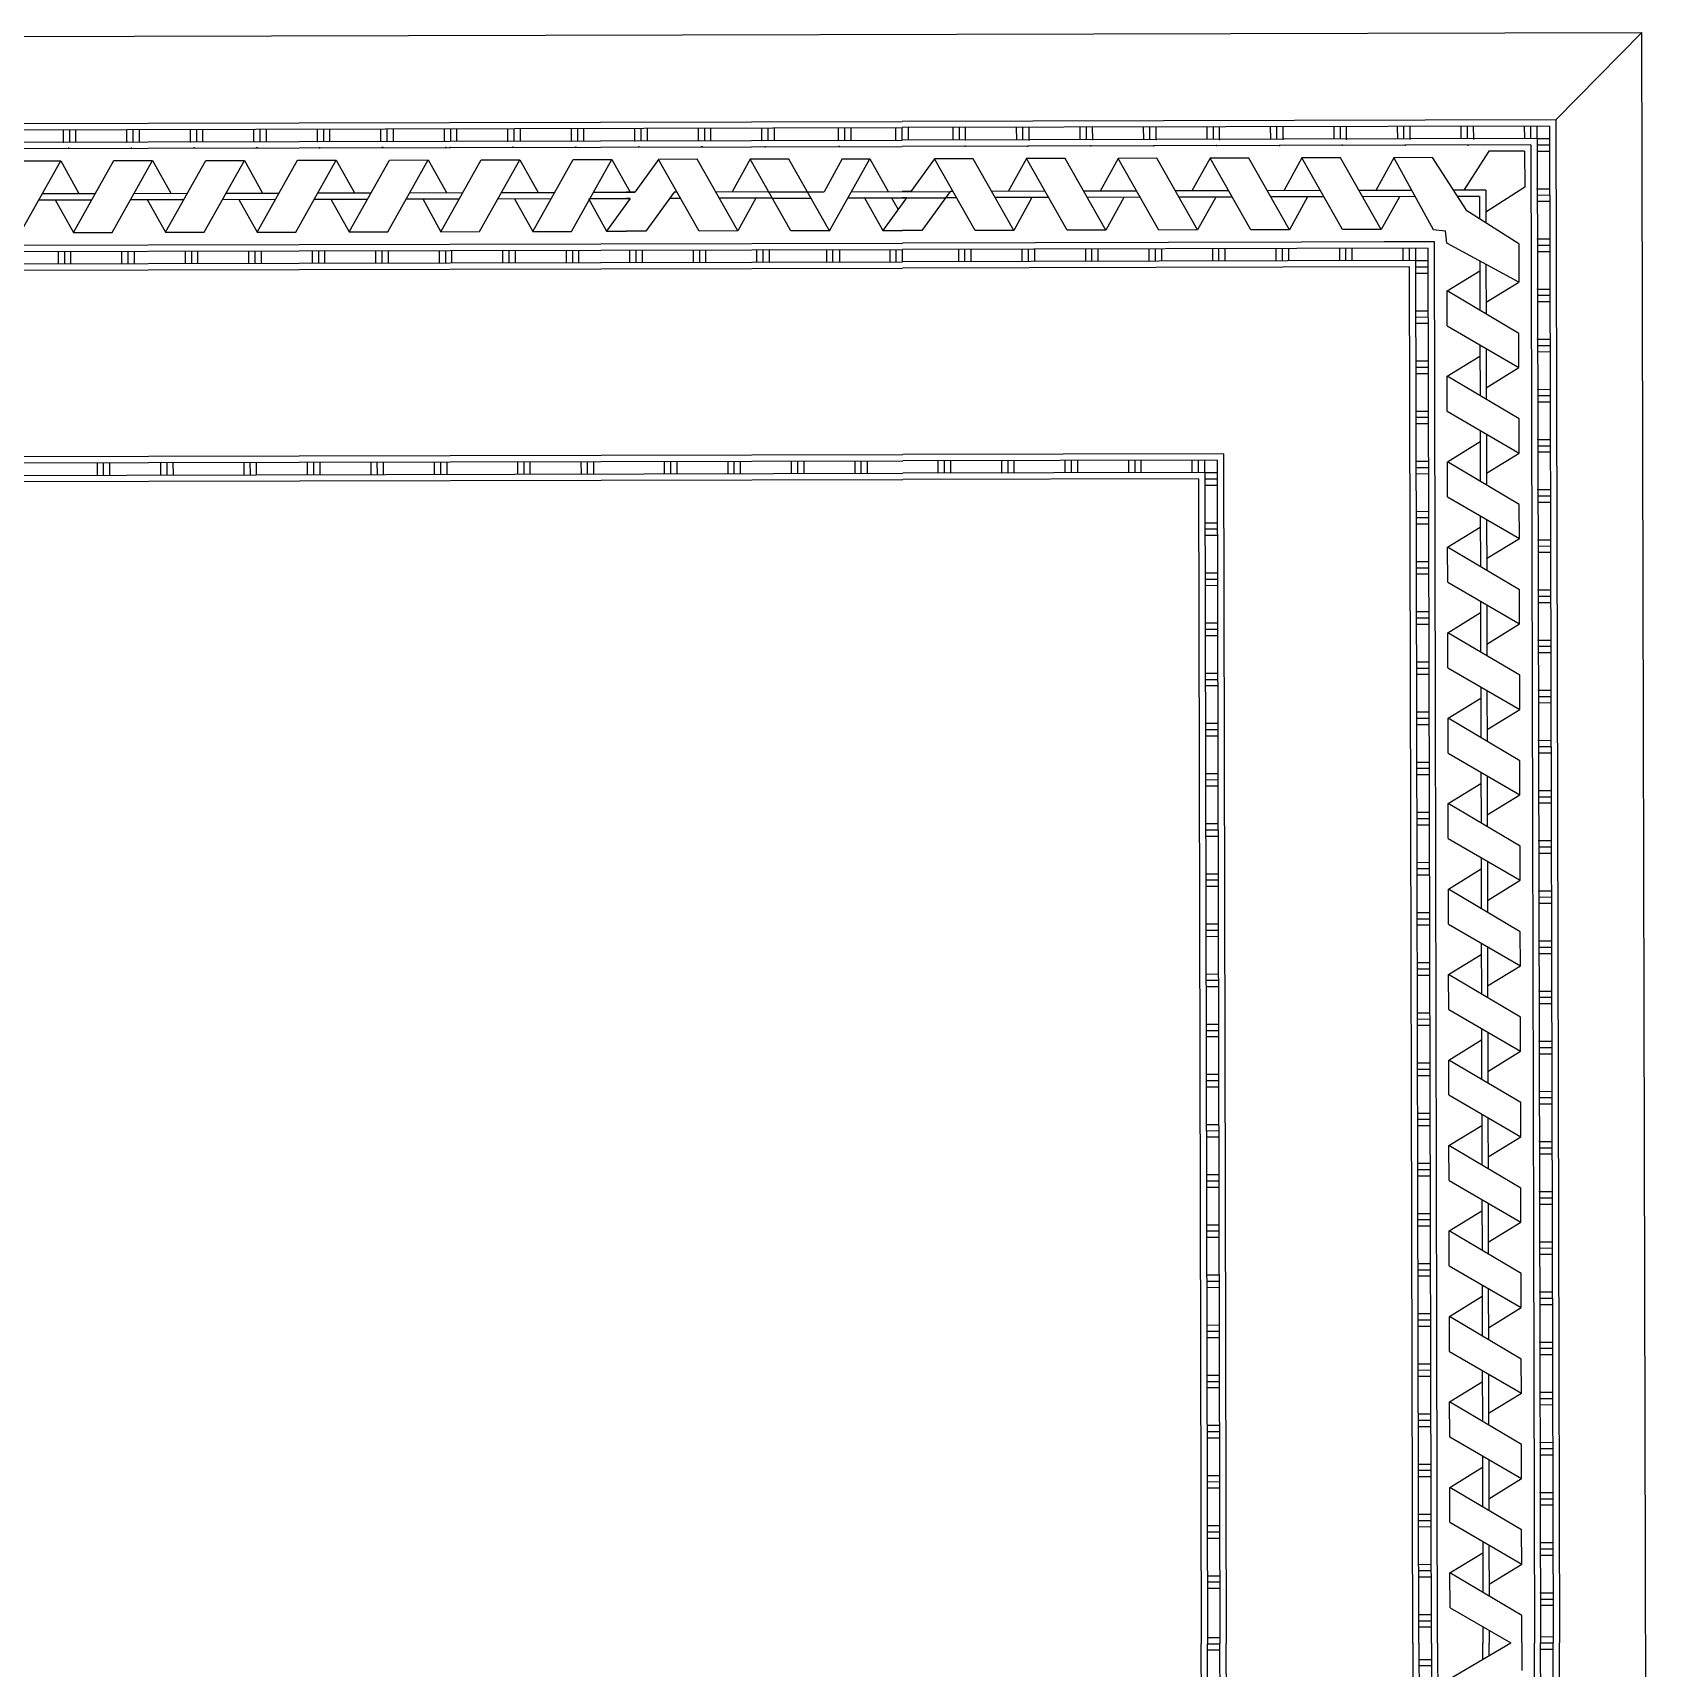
# Model space of a CAD drawing. Header units: millimetres. Extents: x -17017 to 2697, y 1903 to 18260.
# Drawn here: x -17002.2172 to -17002.0862, y 18221.9575 to 18222.0901 of the extents above; entities that cross this region are included whole.
import ezdxf

# ---------------------------------------------------------------- set-up
doc = ezdxf.new("R2010")
doc.units = ezdxf.units.MM
doc.layers.add('furn', color=7, linetype='Continuous')

# ---------------------------------------------------------------- blocks, each defined once
blk = doc.blocks.new('A$C3D9F6429')
at = {"layer": 'furn'}
for p, q in [((0, 1.30495), (0, 0)), ((0.03493, 1.2697), (0.03493, 0.65248)), ((0.03746, 1.26717), (0.03746, 0.65248)), ((0.04252, 1.2621), (0.04252, 0.65248)), ((0.04505, 1.25957), (0.04505, 0.65248)), ((0.08426, 0.65248), (0.08426, 1.22036)), ((0.08679, 0.65248), (0.08679, 1.21783)), ((0.09185, 0.65248), (0.09185, 1.21277)), ((0.09438, 0.65248), (0.09438, 1.21024)), ((0.16995, 1.13467), (0.16995, 0.65248)), ((0.17248, 1.13214), (0.17248, 0.65248)), ((0.17754, 1.12708), (0.17754, 0.65248)), ((0.18007, 1.12455), (0.18007, 0.65248)), ((0.05011, 0.65248), (0.05011, 0.66364)), ((0.0792, 0.6668), (0.05465, 0.65248)), ((0.06339, 0.65757), (0.06339, 0.65248)), ((0.06592, 0.65905), (0.06592, 0.65248)), ((0.09185, 0.66158), (0.08679, 0.66158)), ((0.09185, 0.65905), (0.08679, 0.65905)), ((0.03493, 0.03526), (0.03493, 0.65248)), ((0.04252, 0.65501), (0.03746, 0.65501)), ((0.03746, 0.03779), (0.03746, 0.65248)), ((0.04252, 0.65248), (0.03746, 0.65248)), ((0.04252, 0.65248), (0.03746, 0.65248)), ((0.04252, 0.64995), (0.03746, 0.64995)), ((0.04252, 0.04285), (0.04252, 0.65248)), ((0.04505, 0.04538), (0.04505, 0.65248)), ((0.05011, 0.65248), (0.05011, 0.64131)), ((0.0792, 0.63815), (0.05465, 0.65248)), ((0.06339, 0.64738), (0.06339, 0.65248)), ((0.06592, 0.6459), (0.06592, 0.65248)), ((0.08426, 0.65248), (0.08426, 0.08459)), ((0.08679, 0.65248), (0.08679, 0.08712)), ((0.09185, 0.65248), (0.09185, 0.09218)), ((0.09438, 0.65248), (0.09438, 0.09471)), ((0.16995, 0.17028), (0.16995, 0.65248)), ((0.17754, 0.65501), (0.17248, 0.65501)), ((0.17248, 0.17281), (0.17248, 0.65248)), ((0.17754, 0.65248), (0.17248, 0.65248)), ((0.17754, 0.65248), (0.17248, 0.65248)), ((0.17754, 0.64995), (0.17248, 0.64995)), ((0.17754, 0.17787), (0.17754, 0.65248)), ((0.18007, 0.1804), (0.18007, 0.65248)), ((0.09185, 0.64591), (0.08679, 0.64591)), ((0.09185, 0.64338), (0.08679, 0.64338)), ((0.04252, 0.63722), (0.03746, 0.63722)), ((0.05011, 0.64131), (0.0792, 0.62398)), ((0.0792, 0.63815), (0.0792, 0.62398)), ((0.09185, 0.64084), (0.08679, 0.64084)), ((0.04252, 0.63469), (0.03746, 0.63469)), ((0.04252, 0.63216), (0.03746, 0.63216)), ((0.06339, 0.61274), (0.06339, 0.6334)), ((0.06592, 0.61127), (0.06592, 0.63189)), ((0.17754, 0.62999), (0.17248, 0.62999)), ((0.06339, 0.62862), (0.05011, 0.62049)), ((0.0792, 0.62398), (0.06592, 0.61585)), ((0.09185, 0.62558), (0.08679, 0.62558)), ((0.17754, 0.62746), (0.17248, 0.62746)), ((0.17754, 0.62493), (0.17248, 0.62493)), ((0.04252, 0.61689), (0.03746, 0.61689)), ((0.05011, 0.62049), (0.05011, 0.60667)), ((0.0792, 0.60352), (0.05011, 0.62049)), ((0.09185, 0.62305), (0.08679, 0.62305)), ((0.09185, 0.62052), (0.08679, 0.62052)), ((0.04252, 0.61436), (0.03746, 0.61436)), ((0.04252, 0.61183), (0.03746, 0.61183)), ((0.05011, 0.60667), (0.0792, 0.58934)), ((0.0792, 0.60352), (0.0792, 0.58934)), ((0.09185, 0.60526), (0.08679, 0.60526)), ((0.17754, 0.60967), (0.17248, 0.60967)), ((0.17754, 0.60714), (0.17248, 0.60714)), ((0.17754, 0.60461), (0.17248, 0.60461)), ((0.04252, 0.59657), (0.03746, 0.59657)), ((0.06339, 0.57811), (0.06339, 0.59876)), ((0.06592, 0.57663), (0.06592, 0.59725)), ((0.09185, 0.60273), (0.08679, 0.60273)), ((0.09185, 0.6002), (0.08679, 0.6002)), ((0.04252, 0.59404), (0.03746, 0.59404)), ((0.04252, 0.59151), (0.03746, 0.59151)), ((0.06339, 0.59399), (0.05011, 0.58586)), ((0.05011, 0.58586), (0.05011, 0.57204)), ((0.0792, 0.56888), (0.05011, 0.58586)), ((0.0792, 0.58934), (0.06592, 0.58121)), ((0.09185, 0.58494), (0.08679, 0.58494)), ((0.17754, 0.58935), (0.17248, 0.58935)), ((0.17754, 0.58682), (0.17248, 0.58682)), ((0.17754, 0.58429), (0.17248, 0.58429)), ((0.09185, 0.58241), (0.08679, 0.58241)), ((0.09185, 0.57988), (0.08679, 0.57988)), ((0.04252, 0.57625), (0.03746, 0.57625)), ((0.04252, 0.57372), (0.03746, 0.57372)), ((0.04252, 0.57119), (0.03746, 0.57119)), ((0.05011, 0.57204), (0.0792, 0.55471)), ((0.06339, 0.54347), (0.06339, 0.56413)), ((0.0792, 0.56888), (0.0792, 0.55471)), ((0.09185, 0.56462), (0.08679, 0.56462)), ((0.09185, 0.56462), (0.08679, 0.56462)), ((0.17754, 0.56903), (0.17248, 0.56903)), ((0.17754, 0.5665), (0.17248, 0.5665)), ((0.17754, 0.56397), (0.17248, 0.56397)), ((0.06339, 0.55935), (0.05011, 0.55122)), ((0.06592, 0.542), (0.06592, 0.56262)), ((0.09185, 0.56209), (0.08679, 0.56209)), ((0.09185, 0.56209), (0.08679, 0.56209)), ((0.09185, 0.55956), (0.08679, 0.55956)), ((0.09185, 0.55956), (0.08679, 0.55956)), ((0.04252, 0.55593), (0.03746, 0.55593)), ((0.04252, 0.5534), (0.03746, 0.5534)), ((0.04252, 0.55087), (0.03746, 0.55087)), ((0.05011, 0.55122), (0.05011, 0.5374)), ((0.0792, 0.53425), (0.05011, 0.55122)), ((0.0792, 0.55471), (0.06592, 0.54658)), ((0.09185, 0.5443), (0.08679, 0.5443)), ((0.17754, 0.54871), (0.17248, 0.54871)), ((0.17754, 0.54618), (0.17248, 0.54618)), ((0.17754, 0.54365), (0.17248, 0.54365)), ((0.05011, 0.5374), (0.0792, 0.52007)), ((0.09185, 0.54177), (0.08679, 0.54177)), ((0.09185, 0.53924), (0.08679, 0.53924)), ((0.04252, 0.53561), (0.03746, 0.53561)), ((0.04252, 0.53308), (0.03746, 0.53308)), ((0.04252, 0.53055), (0.03746, 0.53055)), ((0.0792, 0.53425), (0.0792, 0.52007)), ((0.06339, 0.52471), (0.05011, 0.51659)), ((0.06339, 0.50884), (0.06339, 0.52949)), ((0.06592, 0.50736), (0.06592, 0.52798)), ((0.09185, 0.52398), (0.08679, 0.52398)), ((0.17754, 0.52839), (0.17248, 0.52839)), ((0.17754, 0.52586), (0.17248, 0.52586)), ((0.0792, 0.52007), (0.06592, 0.51194)), ((0.09185, 0.52145), (0.08679, 0.52145)), ((0.09185, 0.51892), (0.08679, 0.51892)), ((0.17754, 0.52333), (0.17248, 0.52333)), ((0.04252, 0.51529), (0.03746, 0.51529)), ((0.04252, 0.51276), (0.03746, 0.51276)), ((0.05011, 0.51659), (0.05011, 0.50277)), ((0.0792, 0.49961), (0.05011, 0.51659)), ((0.04252, 0.51023), (0.03746, 0.51023)), ((0.17754, 0.50807), (0.17248, 0.50807)), ((0.17754, 0.50554), (0.17248, 0.50554)), ((0.05011, 0.50277), (0.0792, 0.48544)), ((0.0792, 0.49961), (0.0792, 0.48544)), ((0.09185, 0.50366), (0.08679, 0.50366)), ((0.09185, 0.50113), (0.08679, 0.50113)), ((0.09185, 0.4986), (0.08679, 0.4986)), ((0.17754, 0.50301), (0.17248, 0.50301)), ((0.04252, 0.49497), (0.03746, 0.49497)), ((0.04252, 0.49244), (0.03746, 0.49244)), ((0.06339, 0.4742), (0.06339, 0.49486)), ((0.06592, 0.47273), (0.06592, 0.49335)), ((0.04252, 0.48991), (0.03746, 0.48991)), ((0.06339, 0.49008), (0.05011, 0.48195)), ((0.0792, 0.48544), (0.06592, 0.47731)), ((0.17754, 0.48775), (0.17248, 0.48775)), ((0.17754, 0.48522), (0.17248, 0.48522)), ((0.05011, 0.48195), (0.05011, 0.46813)), ((0.0792, 0.46498), (0.05011, 0.48195)), ((0.09185, 0.48334), (0.08679, 0.48334)), ((0.09185, 0.48081), (0.08679, 0.48081)), ((0.09185, 0.47828), (0.08679, 0.47828)), ((0.17754, 0.48269), (0.17248, 0.48269)), ((0.04252, 0.47465), (0.03746, 0.47465)), ((0.04252, 0.47212), (0.03746, 0.47212)), ((0.04252, 0.46959), (0.03746, 0.46959)), ((0.05011, 0.46813), (0.0792, 0.4508)), ((0.0792, 0.46498), (0.0792, 0.4508)), ((0.17754, 0.46742), (0.17248, 0.46742)), ((0.17754, 0.46489), (0.17248, 0.46489)), ((0.06339, 0.43957), (0.06339, 0.46022)), ((0.06592, 0.43809), (0.06592, 0.45871)), ((0.09185, 0.46302), (0.08679, 0.46302)), ((0.09185, 0.46049), (0.08679, 0.46049)), ((0.09185, 0.45796), (0.08679, 0.45796)), ((0.17754, 0.46236), (0.17248, 0.46236)), ((0.04252, 0.45433), (0.03746, 0.45433)), ((0.04252, 0.4518), (0.03746, 0.4518)), ((0.06339, 0.45544), (0.05011, 0.44732)), ((0.0792, 0.4508), (0.06592, 0.44267)), ((0.04252, 0.44927), (0.03746, 0.44927)), ((0.05011, 0.44732), (0.05011, 0.4335)), ((0.0792, 0.43034), (0.05011, 0.44732)), ((0.17754, 0.4471), (0.17248, 0.4471)), ((0.17754, 0.44457), (0.17248, 0.44457)), ((0.09185, 0.4427), (0.08679, 0.4427)), ((0.09185, 0.44017), (0.08679, 0.44017)), ((0.09185, 0.43764), (0.08679, 0.43764)), ((0.17754, 0.44204), (0.17248, 0.44204)), ((0.04252, 0.43401), (0.03746, 0.43401)), ((0.04252, 0.43148), (0.03746, 0.43148)), ((0.05011, 0.4335), (0.0792, 0.41617)), ((0.04252, 0.42895), (0.03746, 0.42895)), ((0.06339, 0.40493), (0.06339, 0.42559)), ((0.0792, 0.43034), (0.0792, 0.41617)), ((0.17754, 0.42678), (0.17248, 0.42678)), ((0.17754, 0.42678), (0.17248, 0.42678)), ((0.17754, 0.42678), (0.17248, 0.42678)), ((0.17754, 0.42425), (0.17248, 0.42425)), ((0.17754, 0.42425), (0.17248, 0.42425)), ((0.17754, 0.42425), (0.17248, 0.42425)), ((0.06339, 0.42081), (0.05011, 0.41268)), ((0.06592, 0.40346), (0.06592, 0.42408)), ((0.09185, 0.42238), (0.08679, 0.42238)), ((0.09185, 0.41984), (0.08679, 0.41984)), ((0.17754, 0.42172), (0.17248, 0.42172)), ((0.17754, 0.42172), (0.17248, 0.42172)), ((0.17754, 0.42172), (0.17248, 0.42172)), ((0.04252, 0.41369), (0.03746, 0.41369)), ((0.04252, 0.41116), (0.03746, 0.41116)), ((0.05011, 0.41268), (0.05011, 0.39886)), ((0.0792, 0.39571), (0.05011, 0.41268)), ((0.0792, 0.41617), (0.06592, 0.40804)), ((0.09185, 0.41731), (0.08679, 0.41731)), ((0.04252, 0.40862), (0.03746, 0.40862)), ((0.17754, 0.40646), (0.17248, 0.40646)), ((0.05011, 0.39886), (0.0792, 0.38153)), ((0.09185, 0.40205), (0.08679, 0.40205)), ((0.09185, 0.39952), (0.08679, 0.39952)), ((0.17754, 0.40393), (0.17248, 0.40393)), ((0.17754, 0.4014), (0.17248, 0.4014)), ((0.04252, 0.39336), (0.03746, 0.39336)), ((0.0792, 0.39571), (0.0792, 0.38153)), ((0.09185, 0.39699), (0.08679, 0.39699)), ((0.04252, 0.39083), (0.03746, 0.39083)), ((0.04252, 0.3883), (0.03746, 0.3883)), ((0.06339, 0.38617), (0.05011, 0.37805)), ((0.06339, 0.3703), (0.06339, 0.39095)), ((0.06592, 0.36882), (0.06592, 0.38944)), ((0.17754, 0.38614), (0.17248, 0.38614)), ((0.05011, 0.37805), (0.05011, 0.36423)), ((0.0792, 0.36107), (0.05011, 0.37805)), ((0.0792, 0.38153), (0.06592, 0.3734)), ((0.09185, 0.38173), (0.08679, 0.38173)), ((0.09185, 0.3792), (0.08679, 0.3792)), ((0.17754, 0.38361), (0.17248, 0.38361)), ((0.17754, 0.38108), (0.17248, 0.38108)), ((0.04252, 0.37304), (0.03746, 0.37304)), ((0.09185, 0.37667), (0.08679, 0.37667)), ((0.04252, 0.37051), (0.03746, 0.37051)), ((0.04252, 0.36798), (0.03746, 0.36798)), ((0.17754, 0.36582), (0.17248, 0.36582)), ((0.05011, 0.36423), (0.0792, 0.3469)), ((0.0792, 0.36107), (0.0792, 0.3469)), ((0.09185, 0.36141), (0.08679, 0.36141)), ((0.09185, 0.35888), (0.08679, 0.35888)), ((0.17754, 0.36329), (0.17248, 0.36329)), ((0.17754, 0.36076), (0.17248, 0.36076)), ((0.04252, 0.35272), (0.03746, 0.35272)), ((0.06339, 0.35154), (0.05011, 0.34341)), ((0.06339, 0.33566), (0.06339, 0.35632)), ((0.06592, 0.33419), (0.06592, 0.35481)), ((0.09185, 0.35635), (0.08679, 0.35635)), ((0.04252, 0.35019), (0.03746, 0.35019)), ((0.04252, 0.34766), (0.03746, 0.34766)), ((0.0792, 0.3469), (0.06592, 0.33877)), ((0.17754, 0.3455), (0.17248, 0.3455)), ((0.05011, 0.34341), (0.05011, 0.32959)), ((0.0792, 0.32644), (0.05011, 0.34341)), ((0.09185, 0.34109), (0.08679, 0.34109)), ((0.09185, 0.34109), (0.08679, 0.34109)), ((0.09185, 0.34109), (0.08679, 0.34109)), ((0.09185, 0.33856), (0.08679, 0.33856)), ((0.09185, 0.33856), (0.08679, 0.33856)), ((0.09185, 0.33856), (0.08679, 0.33856)), ((0.17754, 0.34297), (0.17248, 0.34297)), ((0.17754, 0.34044), (0.17248, 0.34044)), ((0.04252, 0.3324), (0.03746, 0.3324)), ((0.09185, 0.33603), (0.08679, 0.33603)), ((0.09185, 0.33603), (0.08679, 0.33603)), ((0.09185, 0.33603), (0.08679, 0.33603)), ((0.04252, 0.32987), (0.03746, 0.32987)), ((0.04252, 0.32734), (0.03746, 0.32734)), ((0.05011, 0.32959), (0.0792, 0.31226)), ((0.0792, 0.32644), (0.0792, 0.31226)), ((0.17754, 0.32518), (0.17248, 0.32518)), ((0.06339, 0.30103), (0.06339, 0.32168)), ((0.06592, 0.29955), (0.06592, 0.32017)), ((0.09185, 0.32077), (0.08679, 0.32077)), ((0.09185, 0.31824), (0.08679, 0.31824)), ((0.17754, 0.32265), (0.17248, 0.32265)), ((0.17754, 0.32012), (0.17248, 0.32012)), ((0.04252, 0.31208), (0.03746, 0.31208)), ((0.06339, 0.3169), (0.05011, 0.30878)), ((0.0792, 0.31226), (0.06592, 0.30413)), ((0.09185, 0.31571), (0.08679, 0.31571)), ((0.04252, 0.30955), (0.03746, 0.30955)), ((0.04252, 0.30702), (0.03746, 0.30702)), ((0.05011, 0.30878), (0.05011, 0.29496)), ((0.0792, 0.2918), (0.05011, 0.30878)), ((0.09185, 0.30045), (0.08679, 0.30045)), ((0.17754, 0.30486), (0.17248, 0.30486)), ((0.17754, 0.30486), (0.17248, 0.30486)), ((0.17754, 0.30233), (0.17248, 0.30233)), ((0.17754, 0.30233), (0.17248, 0.30233)), ((0.17754, 0.2998), (0.17248, 0.2998)), ((0.17754, 0.2998), (0.17248, 0.2998)), ((0.04252, 0.29176), (0.03746, 0.29176)), ((0.05011, 0.29496), (0.0792, 0.27763)), ((0.0792, 0.2918), (0.0792, 0.27763)), ((0.09185, 0.29792), (0.08679, 0.29792)), ((0.09185, 0.29539), (0.08679, 0.29539)), ((0.04252, 0.28923), (0.03746, 0.28923)), ((0.04252, 0.2867), (0.03746, 0.2867)), ((0.06339, 0.26639), (0.06339, 0.28705)), ((0.06592, 0.26492), (0.06592, 0.28554)), ((0.06339, 0.28227), (0.05011, 0.27414)), ((0.09185, 0.28013), (0.08679, 0.28013)), ((0.17754, 0.28454), (0.17248, 0.28454)), ((0.17754, 0.28201), (0.17248, 0.28201)), ((0.17754, 0.27948), (0.17248, 0.27948)), ((0.05011, 0.27414), (0.05011, 0.26032)), ((0.0792, 0.25717), (0.05011, 0.27414)), ((0.0792, 0.27763), (0.06592, 0.2695)), ((0.09185, 0.2776), (0.08679, 0.2776)), ((0.09185, 0.27507), (0.08679, 0.27507)), ((0.04252, 0.27144), (0.03746, 0.27144)), ((0.04252, 0.26891), (0.03746, 0.26891)), ((0.04252, 0.26638), (0.03746, 0.26638)), ((0.05011, 0.26032), (0.0792, 0.24299)), ((0.09185, 0.25981), (0.08679, 0.25981)), ((0.17754, 0.26422), (0.17248, 0.26422)), ((0.17754, 0.26169), (0.17248, 0.26169)), ((0.17754, 0.25915), (0.17248, 0.25915)), ((0.06339, 0.23176), (0.06339, 0.25241)), ((0.0792, 0.25717), (0.0792, 0.24299)), ((0.09185, 0.25728), (0.08679, 0.25728)), ((0.09185, 0.25475), (0.08679, 0.25475)), ((0.04252, 0.25112), (0.03746, 0.25112)), ((0.04252, 0.24859), (0.03746, 0.24859)), ((0.04252, 0.24606), (0.03746, 0.24606)), ((0.06339, 0.24763), (0.05011, 0.23951)), ((0.06592, 0.23028), (0.06592, 0.2509)), ((0.05011, 0.23951), (0.05011, 0.22569)), ((0.0792, 0.22253), (0.05011, 0.23951)), ((0.0792, 0.24299), (0.06592, 0.23486)), ((0.09185, 0.23949), (0.08679, 0.23949)), ((0.17754, 0.24389), (0.17248, 0.24389)), ((0.17754, 0.24136), (0.17248, 0.24136)), ((0.17754, 0.23883), (0.17248, 0.23883)), ((0.09185, 0.23696), (0.08679, 0.23696)), ((0.09185, 0.23443), (0.08679, 0.23443)), ((0.04252, 0.2308), (0.03746, 0.2308)), ((0.04252, 0.22827), (0.03746, 0.22827)), ((0.04252, 0.22574), (0.03746, 0.22574)), ((0.05011, 0.22569), (0.0792, 0.20835)), ((0.0792, 0.22253), (0.0792, 0.20835)), ((0.09185, 0.21917), (0.08679, 0.21917)), ((0.09185, 0.21917), (0.08679, 0.21917)), ((0.17754, 0.22357), (0.17248, 0.22357)), ((0.17754, 0.22104), (0.17248, 0.22104)), ((0.06339, 0.213), (0.05011, 0.20487)), ((0.06339, 0.19712), (0.06339, 0.21777)), ((0.06592, 0.19564), (0.06592, 0.21627)), ((0.09185, 0.21664), (0.08679, 0.21664)), ((0.09185, 0.21664), (0.08679, 0.21664)), ((0.09185, 0.21411), (0.08679, 0.21411)), ((0.09185, 0.21411), (0.08679, 0.21411)), ((0.17754, 0.21851), (0.17248, 0.21851)), ((0.04252, 0.21048), (0.03746, 0.21048)), ((0.04252, 0.20795), (0.03746, 0.20795)), ((0.0792, 0.20835), (0.06592, 0.20023)), ((0.04252, 0.20542), (0.03746, 0.20542)), ((0.05011, 0.20487), (0.05011, 0.19105)), ((0.0792, 0.1879), (0.05011, 0.20487)), ((0.17754, 0.20325), (0.17248, 0.20325)), ((0.17754, 0.20072), (0.17248, 0.20072)), ((0.09185, 0.19884), (0.08679, 0.19884)), ((0.09185, 0.19631), (0.08679, 0.19631)), ((0.09185, 0.19378), (0.08679, 0.19378)), ((0.17754, 0.19819), (0.17248, 0.19819)), ((0.04252, 0.19016), (0.03746, 0.19016)), ((0.04252, 0.18762), (0.03746, 0.18762)), ((0.05011, 0.19105), (0.0792, 0.17372)), ((0.0792, 0.1879), (0.0792, 0.17372)), ((0.04252, 0.18509), (0.03746, 0.18509)), ((0.06339, 0.16249), (0.06339, 0.18314)), ((0.06592, 0.16101), (0.06592, 0.18163)), ((0.17754, 0.18293), (0.17248, 0.18293)), ((0.17754, 0.1804), (0.17248, 0.1804)), ((0.18007, 0.1804), (0.29988, 0.1804)), ((1.11993, 0.1804), (0.29988, 0.1804)), ((0.06339, 0.17836), (0.05011, 0.17024)), ((0.0792, 0.17372), (0.06592, 0.16559)), ((0.09185, 0.17852), (0.08679, 0.17852)), ((0.09185, 0.17599), (0.08679, 0.17599)), ((0.09185, 0.17346), (0.08679, 0.17346)), ((0.17754, 0.17787), (0.17248, 0.17787)), ((0.17248, 0.17281), (0.29988, 0.17281)), ((0.17754, 0.17787), (0.17754, 0.17281)), ((0.17754, 0.17787), (0.29988, 0.17787)), ((0.18007, 0.17787), (0.18007, 0.17281)), ((0.1826, 0.17787), (0.1826, 0.17281)), ((0.20328, 0.17787), (0.20328, 0.17281)), ((0.20581, 0.17787), (0.20581, 0.17281)), ((0.20834, 0.17787), (0.20834, 0.17281)), ((0.22901, 0.17787), (0.22901, 0.17281)), ((0.23154, 0.17787), (0.23154, 0.17281)), ((0.23407, 0.17787), (0.23407, 0.17281)), ((0.25475, 0.17787), (0.25475, 0.17281)), ((0.25728, 0.17787), (0.25728, 0.17281)), ((0.25981, 0.17787), (0.25981, 0.17281)), ((0.28049, 0.17787), (0.28049, 0.17281)), ((0.28302, 0.17787), (0.28302, 0.17281)), ((0.28555, 0.17787), (0.28555, 0.17281)), ((1.12246, 0.17787), (0.29988, 0.17787)), ((1.12752, 0.17281), (0.29988, 0.17281)), ((0.31422, 0.17787), (0.31422, 0.17281)), ((0.31675, 0.17787), (0.31675, 0.17281)), ((0.31928, 0.17787), (0.31928, 0.17281)), ((0.33996, 0.17787), (0.33996, 0.17281)), ((0.34249, 0.17787), (0.34249, 0.17281)), ((0.34502, 0.17787), (0.34502, 0.17281)), ((0.36569, 0.17787), (0.36569, 0.17281)), ((0.36822, 0.17787), (0.36822, 0.17281)), ((0.37075, 0.17787), (0.37075, 0.17281)), ((0.39143, 0.17787), (0.39143, 0.17281)), ((0.39396, 0.17787), (0.39396, 0.17281)), ((0.39649, 0.17787), (0.39649, 0.17281)), ((0.42516, 0.17787), (0.42516, 0.17281)), ((0.42516, 0.17787), (0.42516, 0.17281)), ((0.42769, 0.17787), (0.42769, 0.17281)), ((0.42769, 0.17787), (0.42769, 0.17281)), ((0.43022, 0.17787), (0.43022, 0.17281)), ((0.43022, 0.17787), (0.43022, 0.17281)), ((0.4509, 0.17787), (0.4509, 0.17281)), ((0.45343, 0.17787), (0.45343, 0.17281)), ((0.45596, 0.17787), (0.45596, 0.17281)), ((0.48463, 0.17787), (0.48463, 0.17281)), ((0.48716, 0.17787), (0.48716, 0.17281)), ((0.48969, 0.17787), (0.48969, 0.17281)), ((0.51037, 0.17787), (0.51037, 0.17281)), ((0.5129, 0.17787), (0.5129, 0.17281)), ((0.51543, 0.17787), (0.51543, 0.17281)), ((0.53611, 0.17787), (0.53611, 0.17281)), ((0.53864, 0.17787), (0.53864, 0.17281)), ((0.54117, 0.17787), (0.54117, 0.17281)), ((0.56184, 0.17787), (0.56184, 0.17281)), ((0.56437, 0.17787), (0.56437, 0.17281)), ((0.5669, 0.17787), (0.5669, 0.17281)), ((0.59558, 0.17787), (0.59558, 0.17281)), ((0.59558, 0.17787), (0.59558, 0.17281)), ((0.59558, 0.17787), (0.59558, 0.17281)), ((0.59811, 0.17787), (0.59811, 0.17281)), ((0.59811, 0.17787), (0.59811, 0.17281)), ((0.59811, 0.17787), (0.59811, 0.17281)), ((0.60064, 0.17787), (0.60064, 0.17281)), ((0.60064, 0.17787), (0.60064, 0.17281)), ((0.60064, 0.17787), (0.60064, 0.17281)), ((0.62131, 0.17787), (0.62131, 0.17281)), ((0.62384, 0.17787), (0.62384, 0.17281)), ((0.62637, 0.17787), (0.62637, 0.17281)), ((0.04252, 0.16983), (0.03746, 0.16983)), ((0.04252, 0.1673), (0.03746, 0.1673)), ((0.05011, 0.17024), (0.05011, 0.15642)), ((0.0792, 0.15326), (0.05011, 0.17024)), ((0.16995, 0.17028), (0.29988, 0.17028)), ((1.13005, 0.17028), (0.29988, 0.17028)), ((0.04252, 0.16477), (0.03746, 0.16477)), ((0.05011, 0.15642), (0.0792, 0.13908)), ((0.0792, 0.15326), (0.0792, 0.13908)), ((0.09185, 0.1582), (0.08679, 0.1582)), ((0.09185, 0.15567), (0.08679, 0.15567)), ((0.09185, 0.15314), (0.08679, 0.15314)), ((0.04252, 0.14951), (0.03746, 0.14951)), ((0.04252, 0.14698), (0.03746, 0.14698)), ((0.06339, 0.12785), (0.06339, 0.1485)), ((0.06592, 0.12637), (0.06592, 0.147)), ((0.04252, 0.14445), (0.03746, 0.14445)), ((0.06339, 0.14373), (0.05011, 0.1356)), ((0.05011, 0.1356), (0.05011, 0.12178)), ((0.0792, 0.11863), (0.05011, 0.1356)), ((0.0792, 0.13908), (0.06592, 0.13096)), ((0.09185, 0.13788), (0.08679, 0.13788)), ((0.09185, 0.13535), (0.08679, 0.13535)), ((0.09185, 0.13282), (0.08679, 0.13282)), ((0.04252, 0.12919), (0.03746, 0.12919)), ((0.04252, 0.12666), (0.03746, 0.12666)), ((0.04252, 0.12413), (0.03746, 0.12413)), ((0.05011, 0.12178), (0.0792, 0.10445)), ((0.06339, 0.09371), (0.06339, 0.11387)), ((0.0792, 0.11863), (0.0792, 0.10445)), ((0.09185, 0.11756), (0.08679, 0.11756)), ((0.09185, 0.11503), (0.08679, 0.11503)), ((0.04252, 0.10887), (0.03746, 0.10887)), ((0.04252, 0.10634), (0.03746, 0.10634)), ((0.06339, 0.10909), (0.05011, 0.10097)), ((0.06592, 0.09232), (0.06592, 0.11236)), ((0.09185, 0.1125), (0.08679, 0.1125)), ((0.04252, 0.10381), (0.03746, 0.10381)), ((0.05011, 0.08546), (0.05011, 0.10097)), ((0.05011, 0.10097), (0.0792, 0.08506)), ((0.0792, 0.10445), (0.06592, 0.09632)), ((0.09185, 0.09724), (0.08679, 0.09724)), ((0.09185, 0.09471), (0.08679, 0.09471)), ((0.09438, 0.09471), (0.29988, 0.09471)), ((1.20562, 0.09471), (0.29988, 0.09471)), ((0.04252, 0.08855), (0.03746, 0.08855)), ((0.09185, 0.09218), (0.08679, 0.09218)), ((0.08679, 0.08712), (0.29988, 0.08712)), ((0.09185, 0.09218), (0.29988, 0.09218)), ((0.09185, 0.09218), (0.09185, 0.08712)), ((0.09438, 0.09218), (0.09438, 0.08712)), ((0.09691, 0.09218), (0.09691, 0.08712)), ((0.11759, 0.09218), (0.11759, 0.08712)), ((0.12012, 0.09218), (0.12012, 0.08712)), ((0.12265, 0.09218), (0.12265, 0.08712)), ((0.14332, 0.09218), (0.14332, 0.08712)), ((0.14585, 0.09218), (0.14585, 0.08712)), ((0.14838, 0.09218), (0.14838, 0.08712)), ((0.16906, 0.09218), (0.16906, 0.08712)), ((0.17159, 0.09218), (0.17159, 0.08712)), ((0.17412, 0.09218), (0.17412, 0.08712)), ((0.1948, 0.09218), (0.1948, 0.08712)), ((0.19733, 0.09218), (0.19733, 0.08712)), ((0.19986, 0.09218), (0.19986, 0.08712)), ((0.22053, 0.09218), (0.22053, 0.08712)), ((0.22306, 0.09218), (0.22306, 0.08712)), ((0.22559, 0.09218), (0.22559, 0.08712)), ((0.24627, 0.09218), (0.24627, 0.08712)), ((0.2488, 0.09218), (0.2488, 0.08712)), ((0.25133, 0.09218), (0.25133, 0.08712)), ((0.27201, 0.09218), (0.27201, 0.08712)), ((0.27454, 0.09218), (0.27454, 0.08712)), ((0.27707, 0.09218), (0.27707, 0.08712)), ((1.20815, 0.09218), (0.29988, 0.09218)), ((0.29988, 0.09218), (0.29988, 0.08712)), ((0.29988, 0.09218), (0.29988, 0.08712)), ((1.21321, 0.08712), (0.29988, 0.08712)), ((0.30241, 0.09218), (0.30241, 0.08712)), ((0.30241, 0.09218), (0.30241, 0.08712)), ((0.30484, 0.09218), (0.30484, 0.08712)), ((0.32523, 0.09218), (0.32523, 0.08712)), ((0.32804, 0.09218), (0.32804, 0.08712)), ((0.33057, 0.09218), (0.33057, 0.08712)), ((0.35378, 0.09218), (0.35378, 0.08712)), ((0.35631, 0.09218), (0.35631, 0.08712)), ((0.35884, 0.09218), (0.35884, 0.08712)), ((0.37952, 0.09218), (0.37952, 0.08712)), ((0.38205, 0.09218), (0.38205, 0.08712)), ((0.38458, 0.09218), (0.38458, 0.08712)), ((0.40525, 0.09218), (0.40525, 0.08712)), ((0.40778, 0.09218), (0.40778, 0.08712)), ((0.41031, 0.09218), (0.41031, 0.08712)), ((0.43099, 0.09218), (0.43099, 0.08712)), ((0.43099, 0.09218), (0.43099, 0.08712)), ((0.43352, 0.09218), (0.43352, 0.08712)), ((0.43352, 0.09218), (0.43352, 0.08712)), ((0.43605, 0.09218), (0.43605, 0.08712)), ((0.43605, 0.09218), (0.43605, 0.08712)), ((0.43605, 0.09218), (0.43605, 0.08712)), ((0.45673, 0.09218), (0.45673, 0.08712)), ((0.45926, 0.09218), (0.45926, 0.08712)), ((0.46179, 0.09218), (0.46179, 0.08712)), ((0.48246, 0.09218), (0.48246, 0.08712)), ((0.48499, 0.09218), (0.48499, 0.08712)), ((0.48752, 0.09218), (0.48752, 0.08712)), ((0.5082, 0.09218), (0.5082, 0.08712)), ((0.51073, 0.09218), (0.51073, 0.08712)), ((0.51326, 0.09218), (0.51326, 0.08712)), ((0.53394, 0.09218), (0.53394, 0.08712)), ((0.53647, 0.09218), (0.53647, 0.08712)), ((0.539, 0.09218), (0.539, 0.08712)), ((0.55967, 0.09218), (0.55967, 0.08712)), ((0.5622, 0.09218), (0.5622, 0.08712)), ((0.56473, 0.09218), (0.56473, 0.08712)), ((0.56473, 0.09218), (0.56473, 0.08712)), ((0.58541, 0.09218), (0.58541, 0.08712)), ((0.58794, 0.09218), (0.58794, 0.08712)), ((0.59047, 0.09218), (0.59047, 0.08712)), ((0.61115, 0.09218), (0.61115, 0.08712)), ((0.61115, 0.09218), (0.61115, 0.08712)), ((0.61368, 0.09218), (0.61368, 0.08712)), ((0.61368, 0.09218), (0.61368, 0.08712)), ((0.61621, 0.09218), (0.61621, 0.08712)), ((0.61621, 0.09218), (0.61621, 0.08712)), ((0.63688, 0.09218), (0.63688, 0.08712)), ((0.63941, 0.09218), (0.63941, 0.08712)), ((0.64194, 0.09218), (0.64194, 0.08712)), ((0.04252, 0.08602), (0.03746, 0.08602)), ((0.04252, 0.08349), (0.03746, 0.08349)), ((0.05011, 0.08546), (0.07143, 0.07175)), ((0.0792, 0.08506), (0.07976, 0.08009)), ((0.08473, 0.07953), (0.07976, 0.08009)), ((0.08426, 0.08459), (0.29988, 0.08459)), ((0.08426, 0.08459), (0.10465, 0.08459)), ((1.21574, 0.08459), (0.29988, 0.08459)), ((0.06339, 0.06372), (0.06339, 0.07692)), ((0.06592, 0.06625), (0.06592, 0.07529)), ((0.10063, 0.05044), (0.08473, 0.07953)), ((0.09842, 0.06625), (0.1058, 0.07953)), ((0.1058, 0.07953), (0.12146, 0.07953)), ((0.1058, 0.07953), (0.12219, 0.05044)), ((0.12146, 0.07953), (0.13786, 0.05044)), ((0.13564, 0.06625), (0.14302, 0.07953)), ((0.14302, 0.07953), (0.15869, 0.07953)), ((0.14302, 0.07953), (0.15869, 0.07953)), ((0.14302, 0.07953), (0.15942, 0.05044)), ((0.15869, 0.07953), (0.17509, 0.05044)), ((0.17287, 0.06625), (0.18025, 0.07953)), ((0.18025, 0.07953), (0.19592, 0.07953)), ((0.18025, 0.07953), (0.19665, 0.05044)), ((0.19592, 0.07953), (0.21232, 0.05044)), ((0.2101, 0.06625), (0.21748, 0.07953)), ((0.21748, 0.07953), (0.23315, 0.07953)), ((0.21748, 0.07953), (0.23388, 0.05044)), ((0.23315, 0.07953), (0.24954, 0.05044)), ((0.24733, 0.06625), (0.25471, 0.07953)), ((0.25471, 0.07953), (0.27037, 0.07953)), ((0.25471, 0.07953), (0.2711, 0.05044)), ((0.27037, 0.07953), (0.28677, 0.05044)), ((0.28049, 0.06372), (0.29193, 0.07953)), ((0.29193, 0.07953), (0.29988, 0.07953)), ((0.29822, 0.06625), (0.30784, 0.07953)), ((0.30784, 0.07953), (0.29988, 0.07953)), ((0.31521, 0.06625), (0.30784, 0.07953)), ((0.32939, 0.07953), (0.313, 0.05044)), ((0.32939, 0.07953), (0.34506, 0.07953)), ((0.32939, 0.07953), (0.34579, 0.05044)), ((0.34506, 0.07953), (0.36146, 0.05044)), ((0.35924, 0.06625), (0.36662, 0.07953)), ((0.36662, 0.07953), (0.38229, 0.07953)), ((0.36662, 0.07953), (0.38302, 0.05044)), ((0.38229, 0.07953), (0.39869, 0.05044)), ((0.3924, 0.06372), (0.40385, 0.07953)), ((0.40385, 0.07953), (0.4118, 0.07953)), ((0.41014, 0.06625), (0.41975, 0.07953)), ((0.41975, 0.07953), (0.4118, 0.07953)), ((0.43399, 0.07953), (0.41759, 0.05044)), ((0.42713, 0.06625), (0.41975, 0.07953)), ((0.44965, 0.07953), (0.43326, 0.05044)), ((0.44965, 0.07953), (0.43399, 0.07953)), ((0.45703, 0.06625), (0.44965, 0.07953)), ((0.47121, 0.07953), (0.45481, 0.05044)), ((0.48688, 0.07953), (0.47048, 0.05044)), ((0.48688, 0.07953), (0.47121, 0.07953)), ((0.49426, 0.06625), (0.48688, 0.07953)), ((0.50844, 0.07953), (0.49204, 0.05044)), ((0.52411, 0.07953), (0.50771, 0.05044)), ((0.52411, 0.07953), (0.50771, 0.05044)), ((0.52411, 0.07953), (0.50771, 0.05044)), ((0.52411, 0.07953), (0.50844, 0.07953)), ((0.52411, 0.07953), (0.50844, 0.07953)), ((0.52411, 0.07953), (0.50844, 0.07953)), ((0.52411, 0.07953), (0.50844, 0.07953)), ((0.53149, 0.06625), (0.52411, 0.07953)), ((0.54567, 0.07953), (0.52927, 0.05044)), ((0.56134, 0.07953), (0.54494, 0.05044)), ((0.56134, 0.07953), (0.54567, 0.07953)), ((0.56872, 0.06625), (0.56134, 0.07953)), ((0.5829, 0.07953), (0.5665, 0.05044)), ((0.59856, 0.07953), (0.58217, 0.05044)), ((0.59856, 0.07953), (0.5829, 0.07953)), ((0.60594, 0.06625), (0.59856, 0.07953)), ((0.62012, 0.07953), (0.60372, 0.05044)), ((0.63579, 0.07953), (0.61939, 0.05044)), ((0.63579, 0.07953), (0.61939, 0.05044)), ((0.63579, 0.07953), (0.62012, 0.07953)), ((0.63579, 0.07953), (0.62012, 0.07953)), ((0.63579, 0.07953), (0.62012, 0.07953)), ((0.64317, 0.06625), (0.63579, 0.07953)), ((0.64317, 0.06625), (0.63579, 0.07953)), ((0.65735, 0.07953), (0.64095, 0.05044)), ((0.04252, 0.06823), (0.03746, 0.06823)), ((0.04762, 0.06251), (0.06339, 0.07265)), ((0.08513, 0.05044), (0.07142, 0.07176)), ((0.30421, 0.06625), (0.30161, 0.07093)), ((0.04252, 0.0657), (0.03746, 0.0657)), ((0.04252, 0.06317), (0.03746, 0.06317)), ((0.04762, 0.04795), (0.04762, 0.06251)), ((0.06218, 0.04795), (0.07232, 0.06372)), ((0.06339, 0.06372), (0.07659, 0.06372)), ((0.06592, 0.06625), (0.07496, 0.06625)), ((0.09199, 0.06625), (0.11328, 0.06625)), ((0.09337, 0.06372), (0.11471, 0.06372)), ((0.10063, 0.05044), (0.10801, 0.06372)), ((0.12895, 0.06625), (0.15051, 0.06625)), ((0.13038, 0.06372), (0.15194, 0.06372)), ((0.13786, 0.05044), (0.14524, 0.06372)), ((0.16618, 0.06625), (0.18774, 0.06625)), ((0.1676, 0.06372), (0.18916, 0.06372)), ((0.17509, 0.05044), (0.18247, 0.06372)), ((0.2034, 0.06625), (0.22496, 0.06625)), ((0.20483, 0.06372), (0.22639, 0.06372)), ((0.21232, 0.05044), (0.2197, 0.06372)), ((0.24063, 0.06625), (0.26219, 0.06625)), ((0.24206, 0.06372), (0.26362, 0.06372)), ((0.24954, 0.05044), (0.25692, 0.06372)), ((0.27786, 0.06625), (0.28232, 0.06625)), ((0.27929, 0.06372), (0.28049, 0.06372)), ((0.32048, 0.06372), (0.28049, 0.06372)), ((0.32191, 0.06625), (0.28232, 0.06625)), ((0.28677, 0.05044), (0.29639, 0.06372)), ((0.29639, 0.06372), (0.29988, 0.06372)), ((0.29822, 0.06625), (0.29988, 0.06625)), ((0.313, 0.05044), (0.30562, 0.06372)), ((0.32423, 0.05044), (0.33161, 0.06372)), ((0.35398, 0.06372), (0.33161, 0.06372)), ((0.35255, 0.06625), (0.33688, 0.06625)), ((0.35255, 0.06625), (0.37411, 0.06625)), ((0.35398, 0.06372), (0.37553, 0.06372)), ((0.36146, 0.05044), (0.36884, 0.06372)), ((0.38978, 0.06625), (0.39423, 0.06625)), ((0.3912, 0.06372), (0.3924, 0.06372)), ((0.39869, 0.05044), (0.4083, 0.06372)), ((0.4083, 0.06372), (0.4118, 0.06372)), ((0.42507, 0.06372), (0.4083, 0.06372)), ((0.41014, 0.06625), (0.4118, 0.06625)), ((0.4265, 0.06625), (0.41014, 0.06625)), ((0.41759, 0.05044), (0.41021, 0.06372)), ((0.4623, 0.06372), (0.44074, 0.06372)), ((0.46373, 0.06625), (0.44217, 0.06625)), ((0.45481, 0.05044), (0.44744, 0.06372)), ((0.49953, 0.06372), (0.47797, 0.06372)), ((0.50095, 0.06625), (0.4794, 0.06625)), ((0.49204, 0.05044), (0.48466, 0.06372)), ((0.53676, 0.06372), (0.5152, 0.06372)), ((0.53818, 0.06625), (0.51662, 0.06625)), ((0.52927, 0.05044), (0.52189, 0.06372)), ((0.52927, 0.05044), (0.52189, 0.06372)), ((0.52927, 0.05044), (0.52189, 0.06372)), ((0.57398, 0.06372), (0.55242, 0.06372)), ((0.57541, 0.06625), (0.55385, 0.06625)), ((0.5665, 0.05044), (0.55912, 0.06372)), ((0.61121, 0.06372), (0.58965, 0.06372)), ((0.61264, 0.06625), (0.59108, 0.06625)), ((0.60372, 0.05044), (0.59635, 0.06372)), ((0.64844, 0.06372), (0.62688, 0.06372)), ((0.64844, 0.06372), (0.62688, 0.06372)), ((0.64986, 0.06625), (0.62831, 0.06625)), ((0.64986, 0.06625), (0.62831, 0.06625)), ((0.64095, 0.05044), (0.63357, 0.06372)), ((0.64095, 0.05044), (0.63357, 0.06372)), ((0.04252, 0.04791), (0.03746, 0.04791)), ((0.04762, 0.04795), (0.06218, 0.04795)), ((0.08513, 0.05044), (0.10063, 0.05044)), ((0.12219, 0.05044), (0.13786, 0.05044)), ((0.15942, 0.05044), (0.17509, 0.05044)), ((0.15942, 0.05044), (0.17509, 0.05044)), ((0.19665, 0.05044), (0.21232, 0.05044)), ((0.23388, 0.05044), (0.24954, 0.05044)), ((0.2711, 0.05044), (0.28677, 0.05044)), ((0.32423, 0.05044), (0.313, 0.05044)), ((0.34579, 0.05044), (0.36146, 0.05044)), ((0.38302, 0.05044), (0.39869, 0.05044)), ((0.43326, 0.05044), (0.41759, 0.05044)), ((0.47048, 0.05044), (0.45481, 0.05044)), ((0.50771, 0.05044), (0.49204, 0.05044)), ((0.50771, 0.05044), (0.49204, 0.05044)), ((0.54494, 0.05044), (0.52927, 0.05044)), ((0.58217, 0.05044), (0.5665, 0.05044)), ((0.61939, 0.05044), (0.60372, 0.05044)), ((0.61939, 0.05044), (0.60372, 0.05044)), ((0.65662, 0.05044), (0.64095, 0.05044)), ((0.04252, 0.04538), (0.03746, 0.04538)), ((0.04252, 0.04285), (0.03746, 0.04285)), ((0.04252, 0.04285), (0.29988, 0.04285)), ((0.04252, 0.04285), (0.04252, 0.03779)), ((0.04505, 0.04538), (0.29988, 0.04538)), ((0.04505, 0.04285), (0.04505, 0.03779)), ((0.04758, 0.04285), (0.04758, 0.03779)), ((0.06825, 0.04285), (0.06825, 0.03779)), ((0.07078, 0.04285), (0.07078, 0.03779)), ((0.07331, 0.04285), (0.07331, 0.03779)), ((0.09399, 0.04285), (0.09399, 0.03779)), ((0.09652, 0.04285), (0.09652, 0.03779)), ((0.09905, 0.04285), (0.09905, 0.03779)), ((0.11973, 0.04285), (0.11973, 0.03779)), ((0.12226, 0.04285), (0.12226, 0.03779)), ((0.12479, 0.04285), (0.12479, 0.03779)), ((0.14546, 0.04285), (0.14546, 0.03779)), ((0.14799, 0.04285), (0.14799, 0.03779)), ((0.15052, 0.04285), (0.15052, 0.03779)), ((0.1712, 0.04285), (0.1712, 0.03779)), ((0.17373, 0.04285), (0.17373, 0.03779)), ((0.17626, 0.04285), (0.17626, 0.03779)), ((0.19694, 0.04285), (0.19694, 0.03779)), ((0.19947, 0.04285), (0.19947, 0.03779)), ((0.202, 0.04285), (0.202, 0.03779)), ((0.22267, 0.04285), (0.22267, 0.03779)), ((0.2252, 0.04285), (0.2252, 0.03779)), ((0.22773, 0.04285), (0.22773, 0.03779)), ((0.24841, 0.04285), (0.24841, 0.03779)), ((0.25094, 0.04285), (0.25094, 0.03779)), ((0.25347, 0.04285), (0.25347, 0.03779)), ((0.27415, 0.04285), (0.27415, 0.03779)), ((0.27668, 0.04285), (0.27668, 0.03779)), ((0.27921, 0.04285), (0.27921, 0.03779)), ((0.29735, 0.04285), (0.29735, 0.03779)), ((0.29735, 0.04285), (0.29735, 0.03779)), ((1.25495, 0.04538), (0.29988, 0.04538)), ((1.25748, 0.04285), (0.29988, 0.04285)), ((0.29988, 0.04285), (0.29988, 0.03779)), ((0.29988, 0.04285), (0.29988, 0.03779)), ((0.30241, 0.04285), (0.30241, 0.03779)), ((0.30241, 0.04285), (0.30241, 0.03779)), ((0.32056, 0.04285), (0.32056, 0.03779)), ((0.32309, 0.04285), (0.32309, 0.03779)), ((0.32562, 0.04285), (0.32562, 0.03779)), ((0.35164, 0.04285), (0.35164, 0.03779)), ((0.35417, 0.04285), (0.35417, 0.03779)), ((0.3567, 0.04285), (0.3567, 0.03779)), ((0.37738, 0.04285), (0.37738, 0.03779)), ((0.37738, 0.04285), (0.37738, 0.03779)), ((0.37991, 0.04285), (0.37991, 0.03779)), ((0.37991, 0.04285), (0.37991, 0.03779)), ((0.38244, 0.04285), (0.38244, 0.03779)), ((0.38244, 0.04285), (0.38244, 0.03779)), ((0.40311, 0.04285), (0.40311, 0.03779)), ((0.40564, 0.04285), (0.40564, 0.03779)), ((0.40817, 0.04285), (0.40817, 0.03779)), ((0.42885, 0.04285), (0.42885, 0.03779)), ((0.43138, 0.04285), (0.43138, 0.03779)), ((0.43391, 0.04285), (0.43391, 0.03779)), ((0.45459, 0.04285), (0.45459, 0.03779)), ((0.45712, 0.04285), (0.45712, 0.03779)), ((0.45965, 0.04285), (0.45965, 0.03779)), ((0.48032, 0.04285), (0.48032, 0.03779)), ((0.48032, 0.04285), (0.48032, 0.03779)), ((0.48285, 0.04285), (0.48285, 0.03779)), ((0.48285, 0.04285), (0.48285, 0.03779)), ((0.48538, 0.04285), (0.48538, 0.03779)), ((0.48538, 0.04285), (0.48538, 0.03779)), ((0.50606, 0.04285), (0.50606, 0.03779)), ((0.50606, 0.04285), (0.50606, 0.03779)), ((0.50859, 0.04285), (0.50859, 0.03779)), ((0.50859, 0.04285), (0.50859, 0.03779)), ((0.51112, 0.04285), (0.51112, 0.03779)), ((0.51112, 0.04285), (0.51112, 0.03779)), ((0.5318, 0.04285), (0.5318, 0.03779)), ((0.5318, 0.04285), (0.5318, 0.03779)), ((0.53433, 0.04285), (0.53433, 0.03779)), ((0.53433, 0.04285), (0.53433, 0.03779)), ((0.53686, 0.04285), (0.53686, 0.03779)), ((0.53686, 0.04285), (0.53686, 0.03779)), ((0.55753, 0.04285), (0.55753, 0.03779)), ((0.55753, 0.04285), (0.55753, 0.03779)), ((0.55753, 0.04285), (0.55753, 0.03779)), ((0.55753, 0.04285), (0.55753, 0.03779)), ((0.56006, 0.04285), (0.56006, 0.03779)), ((0.56006, 0.04285), (0.56006, 0.03779)), ((0.56006, 0.04285), (0.56006, 0.03779)), ((0.56006, 0.04285), (0.56006, 0.03779)), ((0.56259, 0.04285), (0.56259, 0.03779)), ((0.56259, 0.04285), (0.56259, 0.03779)), ((0.56259, 0.04285), (0.56259, 0.03779)), ((0.56259, 0.04285), (0.56259, 0.03779)), ((0.58327, 0.04285), (0.58327, 0.03779)), ((0.5858, 0.04285), (0.5858, 0.03779)), ((0.58833, 0.04285), (0.58833, 0.03779)), ((0.60901, 0.04285), (0.60901, 0.03779)), ((0.61154, 0.04285), (0.61154, 0.03779)), ((0.61407, 0.04285), (0.61407, 0.03779)), ((0.63474, 0.04285), (0.63474, 0.03779)), ((0.63727, 0.04285), (0.63727, 0.03779)), ((0.6398, 0.04285), (0.6398, 0.03779)), ((0.03493, 0.03526), (0, 0)), ((0.03493, 0.03526), (0.29988, 0.03526)), ((0.03746, 0.03779), (0.29988, 0.03779)), ((1.26254, 0.03779), (0.29988, 0.03779)), ((1.26507, 0.03526), (0.29988, 0.03526)), ((1.3, 0), (0, 0))]:
    blk.add_line(p, q, dxfattribs=at)
for p in [(0.04252, 0.63216), (0.04252, 0.63216), (0.04252, 0.61183), (0.04252, 0.61183), (0.04252, 0.59151), (0.04252, 0.59151), (0.04252, 0.57119), (0.04252, 0.57119), (0.04252, 0.55087), (0.04252, 0.55087), (0.04252, 0.53055), (0.04252, 0.53055), (0.04252, 0.51023), (0.04252, 0.51023), (0.04252, 0.48991), (0.04252, 0.48991), (0.04252, 0.46959), (0.04252, 0.46959), (0.04252, 0.44927), (0.04252, 0.44927), (0.04252, 0.42895), (0.04252, 0.42895), (0.04252, 0.40862), (0.04252, 0.40862), (0.04252, 0.3883), (0.04252, 0.3883), (0.04252, 0.36798), (0.04252, 0.36798), (0.04252, 0.34766), (0.04252, 0.34766), (0.04252, 0.32734), (0.04252, 0.32734), (0.04252, 0.30702), (0.04252, 0.30702), (0.04252, 0.2867), (0.04252, 0.2867), (0.04252, 0.26638), (0.04252, 0.26638), (0.04252, 0.24606), (0.04252, 0.24606), (0.04252, 0.22574), (0.04252, 0.22574), (0.04252, 0.20542), (0.04252, 0.20542), (0.04252, 0.18509), (0.04252, 0.18509), (0.04252, 0.16477), (0.04252, 0.16477), (0.04252, 0.14445), (0.04252, 0.14445), (0.04252, 0.12413), (0.04252, 0.12413), (0.04252, 0.10381), (0.04252, 0.10381), (0.04252, 0.08349), (0.04252, 0.08349), (0.04252, 0.06317), (0.04252, 0.06317), (0.06825, 0.04285), (0.07053, 0.04538), (0.09399, 0.04285), (0.09602, 0.04538), (0.11973, 0.04285), (0.1215, 0.04538), (0.14546, 0.04285), (0.14698, 0.04538), (0.1712, 0.04285), (0.17247, 0.04538), (0.19694, 0.04285), (0.19795, 0.04538), (0.22267, 0.04285), (0.22343, 0.04538), (0.24841, 0.04285), (0.24892, 0.04538), (0.27415, 0.04285), (0.2744, 0.04538), (0.32537, 0.04538), (0.32562, 0.04285), (0.35543, 0.04538), (0.3567, 0.04285), (0.38092, 0.04538), (0.38117, 0.04538), (0.38244, 0.04285), (0.38244, 0.04285), (0.40665, 0.04538), (0.40817, 0.04285), (0.43214, 0.04538), (0.43391, 0.04285), (0.45762, 0.04538), (0.45965, 0.04285), (0.48311, 0.04538), (0.48488, 0.04538), (0.48538, 0.04285), (0.48538, 0.04285), (0.51036, 0.04538), (0.51061, 0.04538), (0.51112, 0.04285), (0.51112, 0.04285), (0.53584, 0.04538), (0.5361, 0.04538), (0.53686, 0.04285), (0.53686, 0.04285), (0.56133, 0.04538), (0.56133, 0.04538), (0.56133, 0.04538), (0.56158, 0.04538), (0.56259, 0.04285), (0.56259, 0.04285), (0.56259, 0.04285), (0.56259, 0.04285), (0.58681, 0.04538), (0.58833, 0.04285), (0.61229, 0.04538), (0.61407, 0.04285), (0.63778, 0.04538), (0.6398, 0.04285)]:
    blk.add_point(p, dxfattribs=at)
blk = doc.blocks.new('A$C5D3213CF')
blk.add_blockref('A$C3D9F6429', (1.71593, 1.42834))

msp = doc.modelspace()

# ---------------------------------------------------------------- block references
at = {"xscale": 0.2, "yscale": 0.2, "zscale": 0.2, "rotation": 180.1327932507023}
msp.add_blockref('A$C5D3213CF', (-17001.74424, 18222.37654), dxfattribs=at)

doc.saveas('drawing.dxf')
